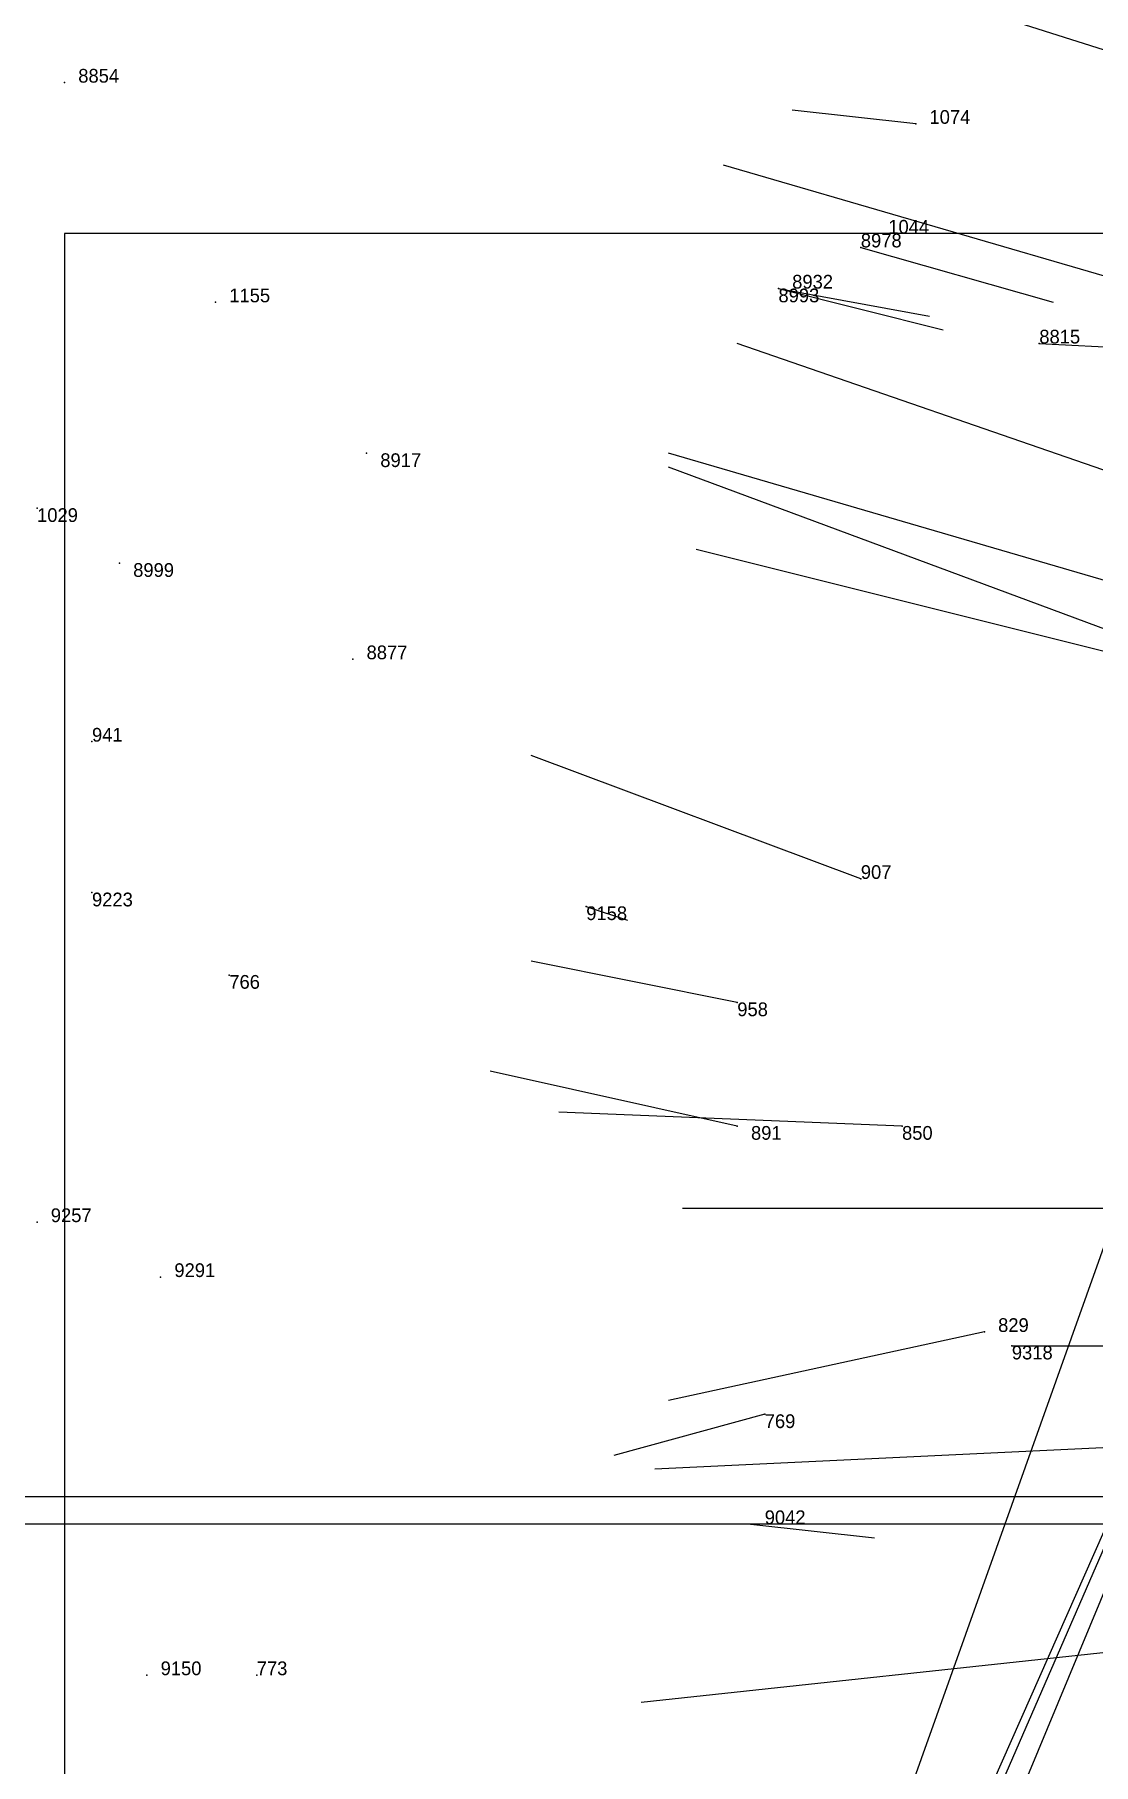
# Model space of a CAD drawing. Extents: x -0.07 to 1.1, y -0.07 to 1.1.
# Drawn here: x 0.8688 to 0.9459, y 0.1745 to 0.3005 of the extents above; entities that cross this region are included whole.
import ezdxf

# ---------------------------------------------------------------- set-up
doc = ezdxf.new("R2010")
doc.units = 0
for name, color, linetype in [('Facilities', 3, 'CONTINUOUS'), ('Facilities_lines', 3, 'CONTINUOUS'), ('Min_max_boxes', 1, 'CONTINUOUS'), ('Normals', 1, 'CONTINUOUS'), ('Source_points', 5, 'CONTINUOUS'), ('Text', 3, 'CONTINUOUS')]:
    doc.layers.add(name, color=color, linetype=linetype)

msp = doc.modelspace()

# ---------------------------------------------------------------- linework, layer by layer
at = {"layer": 'Facilities', "color": 3}
for p in [(0.871, 0.297, 1), (0.933, 0.294), (0.929, 0.285, 1), (0.93, 0.286), (0.882, 0.281), (0.923, 0.282, 1), (0.923, 0.282, 1), (0.942, 0.278, 1), (0.893, 0.27, 1), (0.869, 0.266), (0.875, 0.262, 1), (0.892, 0.255, 1), (0.873, 0.249), (0.929, 0.239), (0.873, 0.238, 1), (0.909, 0.237, 1), (0.883, 0.232), (0.92, 0.23), (0.92, 0.221), (0.932, 0.221), (0.869, 0.214, 1), (0.878, 0.21, 1), (0.938, 0.206), (0.94, 0.205, 1), (0.922, 0.2), (0.921, 0.192, 1), (0.877, 0.181, 1), (0.885, 0.181)]:
    msp.add_point(p, dxfattribs=at)
at = {"layer": 'Facilities_lines', "color": 3}
for p, q in [((0.973, 0.286, 1), (0.871, 0, 0.991)), ((0.977, 0.26, 1), (0.862, 0, 0.96)), ((0.977, 0.26, 1), (0.864, 0, 0.96)), ((0.977, 0.26, 1), (0.869, 0, 0.97))]:
    msp.add_line(p, q, dxfattribs=at)
at = {"layer": 'Min_max_boxes', "color": 1}
for p, q in [((0.973, 0.286, 0.991), (0.871, 0.286, 0.991)), ((0.871, 0.286, 0.991), (0.871, 0, 0.991)), ((0.973, 0.286, 1), (0.871, 0.286, 1)), ((0.871, 0.286, 1), (0.871, 0, 1)), ((0.871, 0.286, 0.991), (0.871, 0.286, 1)), ((1, 0.194, 0.626), (0.71, 0.194, 0.626)), ((1, 0.194, 0.784), (0.71, 0.194, 0.784)), ((1, 0.192, 0.826), (0.799, 0.192, 0.826)), ((1, 0.192, 1), (0.799, 0.192, 1))]:
    msp.add_line(p, q, dxfattribs=at)
at = {"layer": 'Normals', "color": 1}
for p, q in [((0.97, 0.292), (0.929, 0.305, 0.09)), ((0.871, 0.297, 1), (0.871, 0.297, 1.1)), ((0.933, 0.294), (0.924, 0.295, 0.1)), ((0.967, 0.277), (0.919, 0.291, 0.087)), ((0.93, 0.286), (0.92, 0.286, 0.1)), ((0.929, 0.285, 1), (0.943, 0.281, 1.099)), ((0.882, 0.281), (0.882, 0.281, 0.1)), ((0.923, 0.282, 1), (0.934, 0.28, 1.099)), ((0.923, 0.282, 1), (0.935, 0.279, 1.099)), ((0.972, 0.26), (0.92, 0.278, 0.084)), ((0.942, 0.278, 1), (0.962, 0.277, 1.098)), ((0.893, 0.27, 1), (0.893, 0.27, 1.1)), ((0.963, 0.256), (0.915, 0.27, 0.086)), ((0.958, 0.253), (0.915, 0.269, 0.089)), ((0.869, 0.266), (0.869, 0.266, 0.1)), ((0.969, 0.25), (0.917, 0.263, 0.085)), ((0.875, 0.262, 1), (0.875, 0.262, 1.1)), ((0.892, 0.255, 1), (0.892, 0.255, 1.1)), ((0.873, 0.249), (0.873, 0.249, 0.1)), ((0.929, 0.239), (0.905, 0.248, 0.097)), ((0.873, 0.238, 1), (0.873, 0.238, 1.1)), ((0.909, 0.237, 1), (0.912, 0.236, 1.1)), ((0.883, 0.232), (0.883, 0.232, 0.1)), ((0.92, 0.23), (0.905, 0.233, 0.099)), ((0.92, 0.221), (0.902, 0.225, 0.098)), ((0.932, 0.221), (0.907, 0.222, 0.097)), ((0.959, 0.215), (0.916, 0.215, 0.09)), ((0.869, 0.214, 1), (0.869, 0.214, 1.1)), ((0.878, 0.21, 1), (0.878, 0.21, 1.1)), ((0.938, 0.206), (0.915, 0.201, 0.097)), ((0.94, 0.205, 1), (0.964, 0.205, 1.097)), ((0.922, 0.2), (0.911, 0.197, 0.099)), ((0.956, 0.198), (0.914, 0.196, 0.091)), ((0.921, 0.192, 1), (0.93, 0.191, 1.1)), ((0.95, 0.183), (0.913, 0.179, 0.093)), ((0.877, 0.181, 1), (0.877, 0.181, 1.1)), ((0.885, 0.181), (0.885, 0.181, 0.1))]:
    msp.add_line(p, q, dxfattribs=at)
at = {"layer": 'Source_points', "color": 5}
for p in [(0.871, 0.297, 1), (0.933, 0.294), (0.929, 0.285, 1), (0.93, 0.286), (0.882, 0.281), (0.923, 0.282, 1), (0.923, 0.282, 1), (0.942, 0.278, 1), (0.893, 0.27, 1), (0.869, 0.266), (0.875, 0.262, 1), (0.892, 0.255, 1), (0.873, 0.249), (0.929, 0.239), (0.873, 0.238, 1), (0.909, 0.237, 1), (0.883, 0.232), (0.92, 0.23), (0.92, 0.221), (0.932, 0.221), (0.869, 0.214, 1), (0.878, 0.21, 1), (0.938, 0.206), (0.94, 0.205, 1), (0.922, 0.2), (0.921, 0.192, 1), (0.877, 0.181, 1), (0.885, 0.181)]:
    msp.add_point(p, dxfattribs=at)

# ---------------------------------------------------------------- texts
at = {"layer": 'Text', "color": 3}
for s, p in [('8854', (0.872, 0.297, 1)), ('1074', (0.934, 0.294)), ('1044', (0.931, 0.286)), ('8978', (0.929, 0.285, 1)), ('8932', (0.924, 0.282, 1)), ('1155', (0.883, 0.281)), ('8993', (0.923, 0.281, 1)), ('8815', (0.942, 0.278, 1)), ('8917', (0.894, 0.269, 1)), ('1029', (0.869, 0.265)), ('8999', (0.876, 0.261, 1)), ('8877', (0.893, 0.255, 1)), ('941', (0.873, 0.249)), ('907', (0.929, 0.239)), ('9223', (0.873, 0.237, 1)), ('9158', (0.909, 0.236, 1)), ('766', (0.883, 0.231)), ('958', (0.92, 0.229)), ('891', (0.921, 0.22)), ('850', (0.932, 0.22)), ('9257', (0.87, 0.214, 1)), ('9291', (0.879, 0.21, 1)), ('829', (0.939, 0.206)), ('9318', (0.94, 0.204, 1)), ('769', (0.922, 0.199)), ('9042', (0.922, 0.192, 1)), ('9150', (0.878, 0.181, 1)), ('773', (0.885, 0.181))]:
    msp.add_text(s, height=0.001, dxfattribs=at).set_placement(p)

doc.saveas('drawing.dxf')
